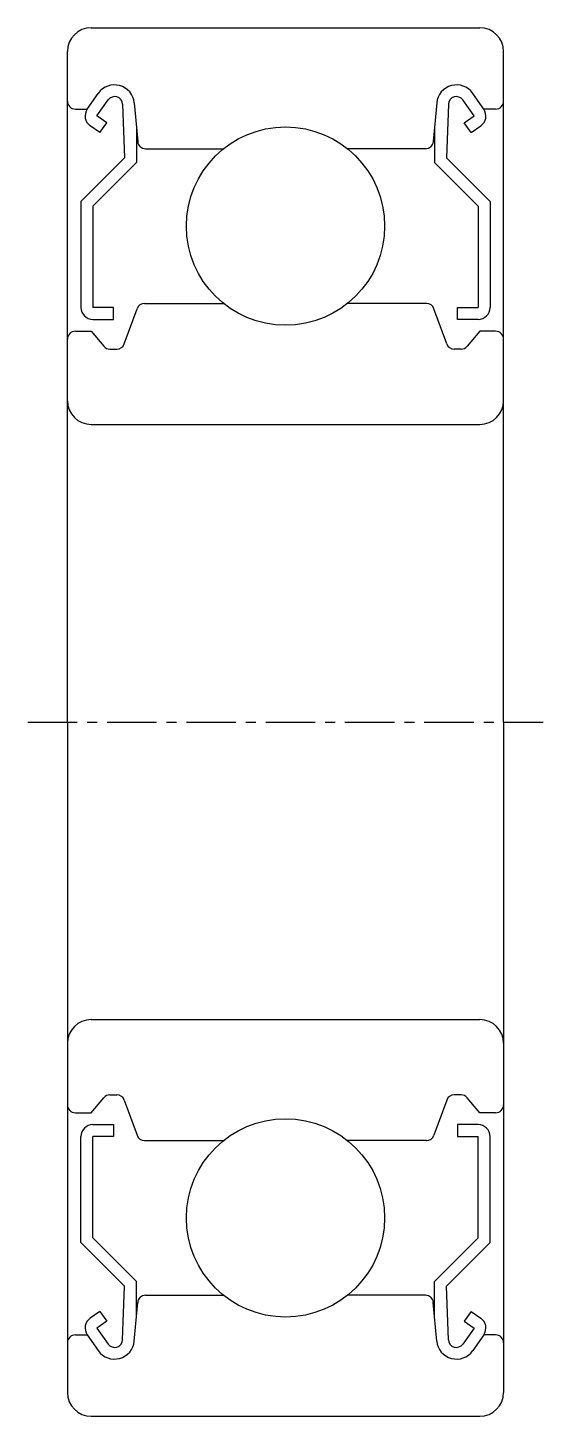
# Model space of a CAD drawing. Extents: x 5.3 to 77, y 5 to 67.5.
# Drawn here: x 64 to 77, y 32.5 to 67.5 of the extents above; entities outside this region: 2.
import ezdxf

# ---------------------------------------------------------------- set-up
doc = ezdxf.new("R2010")
doc.units = 0
doc.linetypes.add('CENTER', pattern=[2, 1.25, -0.25, 0.25, -0.25])
doc.layers.get('0').update_dxf_attribs({"linetype": 'CONTINUOUS'})
doc.layers.add('CENTER', color=1, linetype='CENTER')
doc.styles.get("Standard").update_dxf_attribs({"font": 'txt.shx', "bigfont": 'bigfont.shx'})

msp = doc.modelspace()

# ---------------------------------------------------------------- linework, layer by layer
at = {"color": 7, "linetype": 'CONTINUOUS'}
for p, q in [((65.6, 67.5), (75.4, 67.5)), ((65, 50), (65, 66.9)), ((76, 50), (76, 66.9)), ((65.5, 65.45), (65.779, 65.847)), ((75.5, 65.45), (75.221, 65.847)), ((65.746, 65.278), (66.028, 65.68)), ((66.392, 65.573), (66.442, 64.224)), ((66.686, 65.604), (66.772, 64.632)), ((74.314, 65.604), (74.228, 64.632)), ((74.608, 65.573), (74.558, 64.224)), ((75.254, 65.278), (74.972, 65.68)), ((65.2, 65.45), (65.5, 65.45)), ((65.991, 65.105), (65.746, 65.278)), ((65.819, 64.86), (65.991, 65.105)), ((75.009, 65.105), (75.254, 65.278)), ((75.181, 64.86), (75.009, 65.105)), ((75.8, 65.45), (75.5, 65.45)), ((65.819, 64.86), (65.573, 65.032)), ((66.742, 64.971), (66.742, 64.1)), ((74.258, 64.971), (74.258, 64.1)), ((75.181, 64.86), (75.426, 65.032)), ((66.971, 64.45), (68.935, 64.45)), ((74.029, 64.45), (72.064, 64.45)), ((66.442, 64.224), (65.342, 63.124)), ((66.742, 64.1), (65.642, 63)), ((74.258, 64.1), (75.358, 63)), ((74.558, 64.224), (75.658, 63.124)), ((65.342, 63.124), (65.342, 60.45)), ((65.642, 63), (65.642, 60.45)), ((75.358, 63), (75.358, 60.45)), ((75.658, 63.124), (75.658, 60.45)), ((66.162, 60.45), (65.642, 60.45)), ((66.162, 60.15), (66.162, 60.45)), ((66.434, 59.531), (66.757, 60.418)), ((66.945, 60.55), (68.935, 60.55)), ((74.055, 60.55), (72.064, 60.55)), ((74.566, 59.531), (74.243, 60.418)), ((74.838, 60.15), (74.838, 60.45)), ((74.838, 60.45), (75.358, 60.45)), ((65.642, 60.15), (66.162, 60.15)), ((75.358, 60.15), (74.838, 60.15)), ((65.2, 59.85), (65.6, 59.85)), ((65.6, 59.85), (65.918, 59.471)), ((75.4, 59.85), (75.082, 59.471)), ((75.8, 59.85), (75.4, 59.85)), ((66.071, 59.4), (66.246, 59.4)), ((74.929, 59.4), (74.754, 59.4)), ((65.6, 57.5), (75.4, 57.5)), ((65, 50), (65, 50)), ((65, 50), (65, 33.1)), ((76, 50), (76, 33.1)), ((65.6, 42.5), (75.4, 42.5)), ((66.071, 40.6), (66.246, 40.6)), ((74.929, 40.6), (74.754, 40.6)), ((65.6, 40.15), (65.918, 40.529)), ((66.434, 40.469), (66.757, 39.582)), ((74.566, 40.469), (74.243, 39.582)), ((75.4, 40.15), (75.082, 40.529)), ((65.2, 40.15), (65.6, 40.15)), ((75.8, 40.15), (75.4, 40.15)), ((65.342, 36.876), (65.342, 39.55)), ((65.642, 39.85), (66.162, 39.85)), ((66.162, 39.55), (65.642, 39.55)), ((65.642, 37), (65.642, 39.55)), ((66.162, 39.85), (66.162, 39.55)), ((75.358, 39.85), (74.838, 39.85)), ((74.838, 39.85), (74.838, 39.55)), ((74.838, 39.55), (75.358, 39.55)), ((75.358, 37), (75.358, 39.55)), ((75.658, 36.876), (75.658, 39.55)), ((66.945, 39.45), (68.935, 39.45)), ((74.055, 39.45), (72.064, 39.45)), ((66.442, 35.776), (65.342, 36.876)), ((66.742, 35.9), (65.642, 37)), ((74.258, 35.9), (75.358, 37)), ((74.558, 35.776), (75.658, 36.876)), ((66.392, 34.427), (66.442, 35.776)), ((66.742, 35.029), (66.742, 35.9)), ((74.258, 35.029), (74.258, 35.9)), ((74.608, 34.427), (74.558, 35.776)), ((66.686, 34.396), (66.772, 35.368)), ((66.971, 35.55), (68.935, 35.55)), ((74.029, 35.55), (72.064, 35.55)), ((74.314, 34.396), (74.228, 35.368)), ((65.819, 35.14), (65.573, 34.968)), ((65.819, 35.14), (65.991, 34.895)), ((75.181, 35.14), (75.009, 34.895)), ((75.181, 35.14), (75.426, 34.968)), ((65.991, 34.895), (65.746, 34.722)), ((65.746, 34.722), (66.028, 34.32)), ((75.254, 34.722), (74.972, 34.32)), ((75.009, 34.895), (75.254, 34.722)), ((65.2, 34.55), (65.5, 34.55)), ((65.5, 34.55), (65.779, 34.153)), ((75.5, 34.55), (75.221, 34.153)), ((75.8, 34.55), (75.5, 34.55)), ((65.6, 32.5), (75.4, 32.5))]:
    msp.add_line(p, q, dxfattribs=at)
for centre in [(70.5, 62.5), (70.5, 37.5)]:
    msp.add_circle(centre, 2.5, dxfattribs=at)
for centre, radius, start, end in [((65.6, 66.9), 0.6, 90, 180), ((75.4, 66.9), 0.6, 360, 90), ((66.188, 65.56), 0.5, 5.065, 144.9356), ((74.812, 65.56), 0.5, 35.0644, 174.935), ((65.2, 65.65), 0.2, 180, 270), ((66.192, 65.565), 0.2, 2.1312, 144.9367), ((74.808, 65.565), 0.2, 35.0633, 177.8688), ((75.8, 65.65), 0.2, 270, 0), ((65.745, 65.277), 0.3, 144.9356, 235.0377), ((75.254, 65.277), 0.3, 304.9623, 35.0644), ((66.971, 64.65), 0.2, 185.065, 270), ((74.029, 64.65), 0.2, 270, 354.935), ((65.642, 60.45), 0.3, 180, 270), ((66.945, 60.35), 0.2, 90, 159.9703), ((74.055, 60.35), 0.2, 20.0297, 90), ((75.358, 60.45), 0.3, 270, 0), ((65.2, 59.65), 0.2, 90, 180), ((66.246, 59.6), 0.2, 270, 339.9703), ((74.754, 59.6), 0.2, 200.0297, 270), ((75.8, 59.65), 0.2, 0, 90), ((66.071, 59.6), 0.2, 219.997, 270), ((74.929, 59.6), 0.2, 270, 320.003), ((65.6, 58.1), 0.6, 180, 270), ((75.4, 58.1), 0.6, 270, 0), ((65.6, 41.9), 0.6, 90, 180), ((75.4, 41.9), 0.6, 360, 90), ((66.071, 40.4), 0.2, 90, 140.003), ((66.246, 40.4), 0.2, 20.0297, 90), ((74.754, 40.4), 0.2, 90, 159.9703), ((74.929, 40.4), 0.2, 39.997, 90), ((65.2, 40.35), 0.2, 180, 270), ((75.8, 40.35), 0.2, 270, 0), ((65.642, 39.55), 0.3, 90, 180), ((66.945, 39.65), 0.2, 200.0297, 270), ((74.055, 39.65), 0.2, 270, 339.9703), ((75.358, 39.55), 0.3, 0, 90), ((66.971, 35.35), 0.2, 90, 174.935), ((74.029, 35.35), 0.2, 5.065, 90), ((65.745, 34.723), 0.3, 124.9623, 215.0644), ((75.254, 34.723), 0.3, 324.9356, 55.0377), ((65.2, 34.35), 0.2, 90, 180), ((66.188, 34.44), 0.5, 215.0644, 354.935), ((66.192, 34.435), 0.2, 215.0633, 357.8688), ((74.812, 34.44), 0.5, 185.065, 324.9356), ((74.808, 34.435), 0.2, 182.1312, 324.9367), ((75.8, 34.35), 0.2, 0, 90), ((65.6, 33.1), 0.6, 180, 270), ((75.4, 33.1), 0.6, 270, 0)]:
    msp.add_arc(centre, radius, start, end, dxfattribs=at)
at = {"layer": 'CENTER', "color": 1, "linetype": 'CENTER'}
msp.add_line((64, 50), (77, 50), dxfattribs=at)

# ---------------------------------------------------------------- texts
at = {"color": 7, "linetype": 'CONTINUOUS'}
for s, p in [('SUB6202ZZ', (5, 12.5)), ('UB6202ZZ', (5, 5))]:
    msp.add_text(s, height=2, dxfattribs=at).set_placement(p)

doc.saveas('drawing.dxf')
